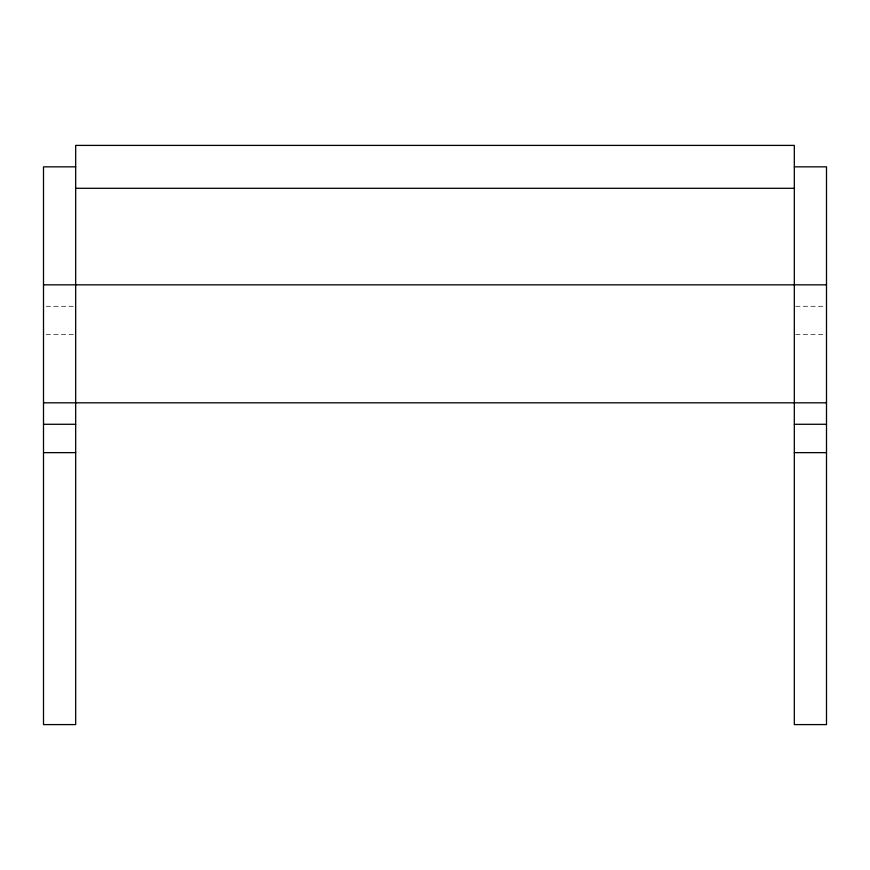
<?xml version="1.0" encoding="UTF-8"?>
<svg xmlns="http://www.w3.org/2000/svg" width="870" height="870" viewBox="0 0 870 870"><rect width="100%" height="100%" fill="white"/><g stroke="black" fill="none" stroke-linecap="round" stroke-linejoin="round"><path stroke-width="0.65" stroke-dasharray="4.35 3.26" d="M46.186 306.283L74.341 306.283M795.658 306.283L823.814 306.283M46.186 334.656L74.341 334.656M795.658 334.656L826.5 334.656"/><path stroke-width="1.3" d="M75.679 166.844L43.5 166.844L43.5 724.601L75.679 724.601L75.679 145.399L794.321 145.399L794.321 724.601L826.5 724.601L826.5 166.844L794.321 166.844M75.679 188.301L794.321 188.301M43.5 284.838L826.5 284.838M43.5 402.821L826.5 402.821M43.5 424.277L75.679 424.277M794.321 424.277L826.5 424.277M43.5 452.639L75.679 452.639M794.321 452.639L826.5 452.639"/></g></svg>
